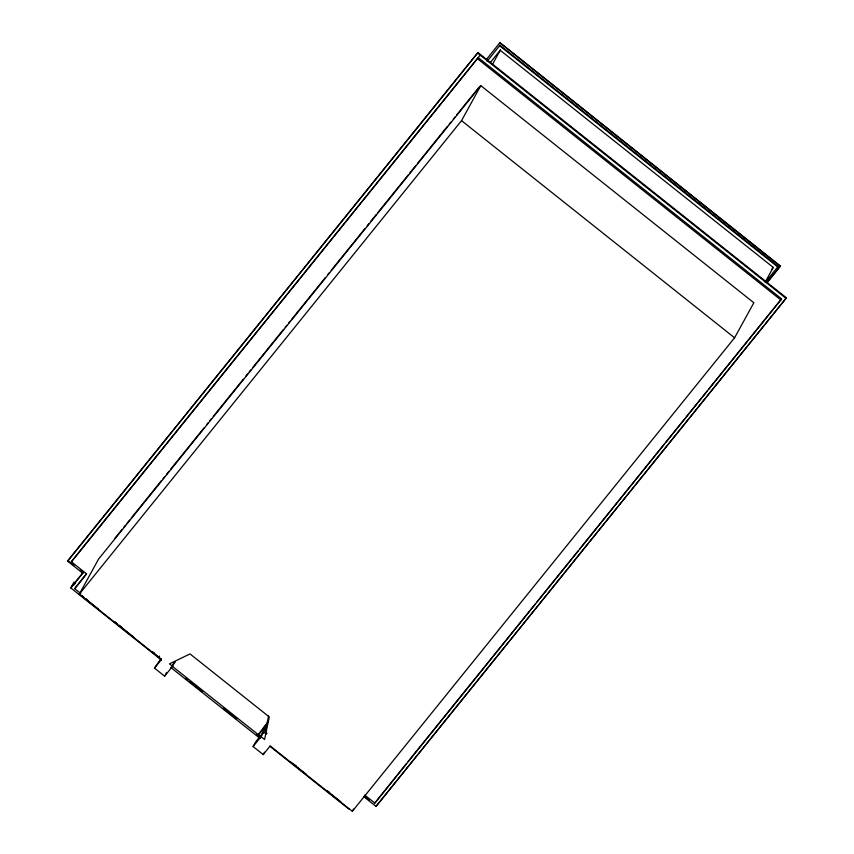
<?xml version="1.0" encoding="UTF-8"?>
<svg xmlns="http://www.w3.org/2000/svg" width="854" height="854" viewBox="0 0 854 854"><rect width="100%" height="100%" fill="white"/><g stroke="black" fill="none" stroke-linecap="round" stroke-linejoin="round"><path stroke-width="1.28" d="M268.604 716.036L265.167 731.91L267.131 733.469M161.438 660.025L70.818 587.958L82.742 573.183L67.573 561.121L477.973 52.553L786.427 297.832L376.027 806.4L363.889 796.75M80.884 593.605L74.693 588.673L86.617 573.899L71.448 561.836L72.088 560.672L480.183 55.147M70.818 587.958L74.085 582.012M73.892 585.011L75.526 582.364L74.447 584.317M82.742 573.183L83.062 572.607L71.138 587.381M74.693 588.673L86.467 573.717M171.942 665.586L175.123 661.647L172.561 666.323L164.608 676.176L154.489 668.127L161.449 659.512L79.283 594.17L98.541 559.124L480.791 85.624L753.847 302.754L734.579 337.8L352.339 811.3L270.163 745.958L263.213 754.584L253.094 746.535L255.666 741.87L263.619 732.017L266.267 734.12M67.573 561.121L477.973 52.553M71.448 561.836L478.197 57.613L781.591 298.868L374.842 803.091L364.733 795.053M158.748 657.196L159.388 656.032M154.489 668.127L160.926 658.669M780.375 266.149L499.889 42.7L780.375 266.149L766.988 282.738M499.996 45.23L499.675 45.817L777.791 266.96L778.111 266.384L499.996 45.23L487.111 61.381M79.283 594.17L461.534 120.66L480.791 85.624M492.577 64.178L500.54 49.703M164.608 676.176L166.53 672.664M267.75 722.345L257.353 735.604L266.683 726.562M260.491 736.97L266.918 725.281M253.094 746.535L261.046 736.682L263.619 732.017M263.213 754.584L264.494 752.246M349.254 808.524L348.923 809.112L269.768 746.161M352.339 811.3L353.62 808.962M374.842 803.091L406.461 763.551M376.027 806.4L786.427 297.832M765.632 281.308L773.276 267.419L500.22 50.29L490.185 62.716M486.342 59.577L499.889 42.7M114.564 538.725L122.09 529.395M123.766 527.324L125.442 525.253M127.107 523.182L129.616 520.075M131.292 518.004L161.406 480.706M163.082 478.624L164.747 476.553M166.423 474.482L168.932 471.376M170.608 469.305L204.063 427.865M206.572 424.748L208.248 422.677M209.913 420.606L211.589 418.535M213.265 416.464L243.379 379.165M245.888 376.059L247.553 373.977M249.229 371.906L250.905 369.835M252.57 367.764L283.528 329.43M285.193 327.36L286.869 325.289M288.545 323.207L290.211 321.136M291.887 319.065L325.342 277.625M327.851 274.518L329.527 272.447M331.203 270.366L364.658 228.925M367.167 225.819L368.843 223.748M370.508 221.677L376.368 214.418M378.044 212.347L408.148 175.049M409.824 172.978L415.684 165.719M417.35 163.648L447.464 126.349M449.14 124.278L450.805 122.207M453.314 119.101L454.99 117.03M456.666 114.948L479.243 86.98M267.74 722.73L262.744 728.921L267.313 724.64M771.6 269.49L773.276 267.419M765.227 282.535L778.111 266.384M767.148 282.439L780.535 265.861M408.137 761.48L535.415 603.821M537.091 601.739L578.115 550.915M579.791 548.844L664.359 444.08M666.035 442.009L707.069 391.185M708.745 389.114L781.591 298.868M477.653 53.14L786.107 298.42M477.557 58.787L780.951 300.042M461.534 120.66L734.579 337.8M67.893 560.544L73.967 565.369M80.03 570.194L82.059 571.796M364.21 796.163L369.27 800.187M258.346 734.376L261.377 736.788M172.561 666.323L169.466 663.868L190.004 653.918L269.288 716.954L264.58 739.5L261.046 736.682M171.718 665.832L257.993 734.44M81.653 595.409L83.735 597.063M85.816 598.718L87.909 600.373M114.991 621.915L117.073 623.569M119.165 625.224L121.247 626.889M152.503 651.741L154.585 653.395M185.841 678.247L187.923 679.912M190.004 681.567L192.086 683.221M223.342 708.073L225.424 709.727M256.68 734.589L258.762 736.244M294.192 764.415L296.274 766.07M327.53 790.921L329.612 792.576M81.557 595.665L83.639 597.32M85.72 598.974L98.221 608.913M114.884 622.16L116.966 623.826M119.048 625.48L133.63 637.073M152.386 651.986L160.765 658.808M185.713 678.492L187.795 680.147M189.876 681.802L202.377 691.74M223.214 708.308L236.75 719.079M256.542 734.814L260.385 738.016M290.915 762.142L306.543 774.567M327.37 791.135L340.917 801.906M170.811 667.476L259.349 737.877"/></g></svg>
